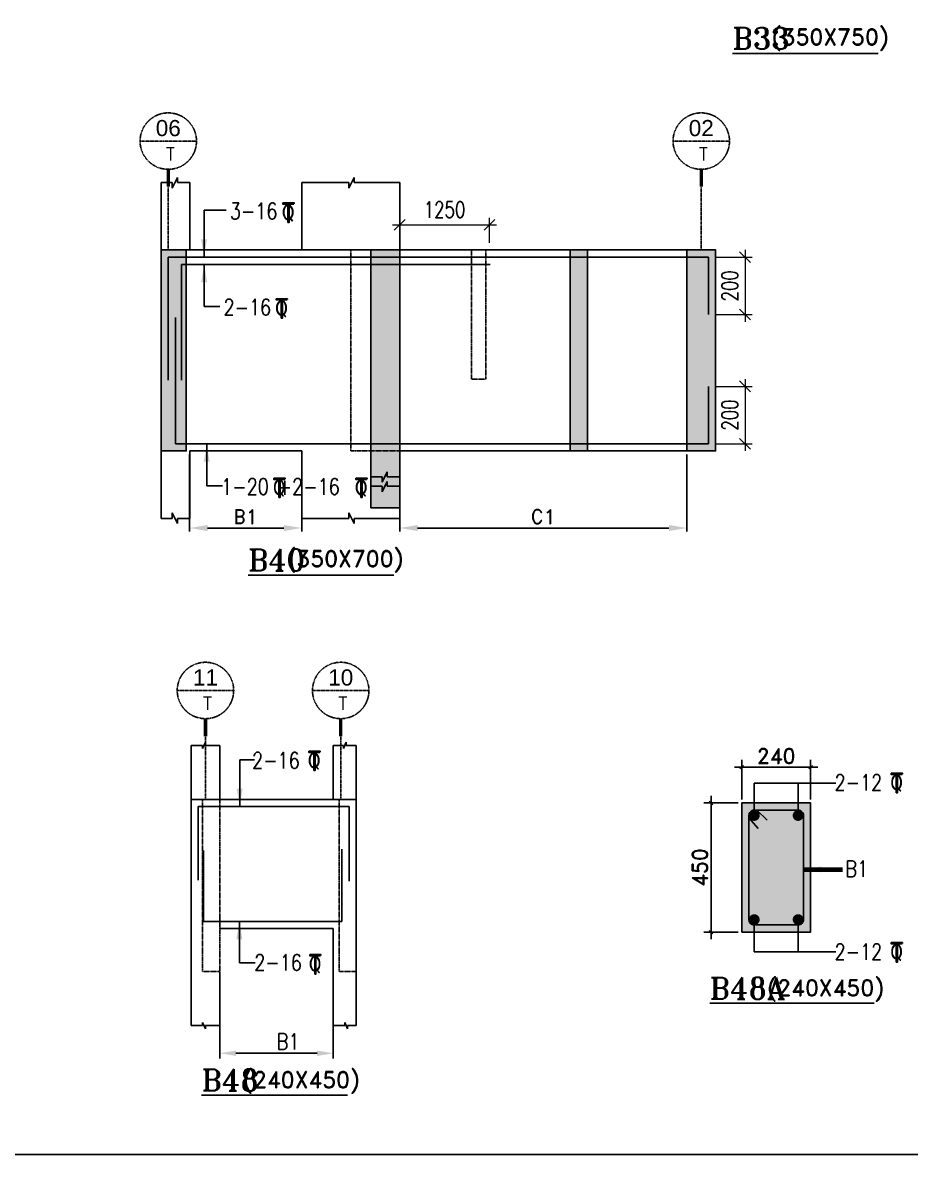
# Model space of a CAD drawing. Header units: millimetres. Extents: x 2061841 to 105821645, y -77612 to 48520811.
# Drawn here: x 2657337 to 2669701, y -703 to 15067 of the extents above; entities that cross this region are included whole.
import ezdxf
from ezdxf.enums import TextEntityAlignment as Align

# ---------------------------------------------------------------- set-up
doc = ezdxf.new("R2010")
doc.units = ezdxf.units.MM
doc.header["$LTSCALE"] = 10
doc.header["$MEASUREMENT"] = 0
for name, pattern in [('$0$HIDDEN', [0.375, 0.25, -0.125]), ('BASEMENT COLUMN SETTING OUT-PART 2_R4$0$CENTER', [2, 1.25, -0.25, 0.25, -0.25]), ('CENTER', [2, 1.25, -0.25, 0.25, -0.25])]:
    doc.linetypes.add(name, pattern=pattern)
for name, color, linetype in [('A-Grid-Tower', 8, 'CENTER'), ('BASEMENT COLUMN SETTING OUT-PART 2_R4$0$A-GRID-MAIN', 2, 'BASEMENT COLUMN SETTING OUT-PART 2_R4$0$CENTER'), ('BEAM', 4, 'Continuous'), ('BEAM HATCH', 252, 'Continuous'), ('BEAM STIRRUPS', 3, 'Continuous'), ('BORDER', 5, 'Continuous'), ('DIM1', 3, 'Continuous'), ('LEADER', 3, 'Continuous'), ('REIN', 1, 'Continuous'), ('S-DIM', 7, 'Continuous'), ('SHEET', 7, 'Continuous'), ('VIN_BEAM', 4, 'Continuous')]:
    doc.layers.add(name, color=color, linetype=linetype)
doc.layers.add('TEXT', color=2, linetype='Continuous', lineweight=25)
doc.layers.add('VIN_SLAB DIMENSION', color=3, linetype='Continuous', lineweight=13)
doc.styles.add('200', font='romand.shx', dxfattribs={"width": 0.8, "height": 225})
doc.styles.add('BASEMENT COLUMN SETTING OUT-PART 2_R4$0$MAS-TXTL', font='arial.ttf', dxfattribs={"height": 200})
doc.styles.add('BASEMENT COLUMN SETTING OUT-PART 2_R4$0$MAS-TXTS', font='romans.shx', dxfattribs={"width": 0.8, "height": 180})
doc.styles.add('GRID', font='romand.shx')
doc.styles.add('MAH', font='romand.shx', dxfattribs={"height": 210})
doc.styles.add('PK', font='romand.shx', dxfattribs={"width": 0.7, "height": 225})
doc.styles.add('PRP 100', font='romand.shx', dxfattribs={"width": 0.75})
doc.styles.add('RD', font='romand.shx', dxfattribs={"width": 0.9, "height": 225})
doc.styles.add('ROMAND', font='romand', dxfattribs={"height": 200})
doc.styles.add('RT', font='romant.shx', dxfattribs={"height": 250})
doc.dimstyles.new('dim', dxfattribs={"dimtxt": 225, "dimasz": 150, "dimexe": 100, "dimexo": 100, "dimgap": 100, "dimtad": 1, "dimdec": 0, "dimlfac": -1, "dimrnd": 5, "dimdsep": 46, "dimtxsty": 'PRP 100', "dimblk": 'OBLIQUE', "dimcen": 1.5, "dimdle": 100, "dimclrd": 3, "dimclre": 3, "dimclrt": 2, "dimadec": 0, "dimazin": 0, "dimtfac": 1, "dimtdec": 0, "dimtix": 1, "dimtmove": 0, "dimatfit": 3, "dimldrblk": 'OBLIQUE', "dimfxl": 200, "dimlwd": -1, "dimlwe": -1, "dimarcsym": 0})
doc.dimstyles.new('GR', dxfattribs={"dimtxt": 225, "dimasz": 100, "dimexe": 50, "dimexo": 50, "dimgap": 40, "dimtad": 1, "dimdec": 0, "dimzin": 0, "dimdsep": 46, "dimtxsty": 'RD', "dimblk1": 'OBLIQUE', "dimblk2": 'OBLIQUE', "dimsah": 1, "dimcen": 0, "dimdle": 100, "dimclrd": 3, "dimclre": 3, "dimclrt": 2, "dimadec": 0, "dimazin": 0, "dimtfac": 1, "dimtdec": 0, "dimtix": 1, "dimtmove": 0, "dimatfit": 3, "dimfxl": 1, "dimtolj": 1, "dimtzin": 0, "dimarcsym": 0})
doc.dimstyles.new('GR2', dxfattribs={"dimtxt": 225, "dimasz": 100, "dimexe": 75, "dimexo": 75, "dimgap": 50, "dimtad": 1, "dimdec": 0, "dimdsep": 46, "dimtxsty": '200', "dimblk1": 'OBLIQUE', "dimblk2": 'OBLIQUE', "dimsah": 1, "dimcen": 50, "dimdle": 75, "dimclrd": 3, "dimclre": 3, "dimclrt": 2, "dimadec": 0, "dimazin": 0, "dimtfac": 1, "dimtdec": 0, "dimtix": 1, "dimtmove": 0, "dimatfit": 3, "dimldrblk": 'OBLIQUE', "dimfxl": 1, "dimtolj": 1, "dimtzin": 0, "dimarcsym": 0})
doc.dimstyles.new('GRID', dxfattribs={"dimtxt": 300, "dimasz": 75, "dimexe": 50, "dimexo": 50, "dimgap": 60, "dimtad": 1, "dimdec": 0, "dimdsep": 46, "dimtxsty": 'GRID', "dimblk1": 'OBLIQUE', "dimblk2": 'OBLIQUE', "dimsah": 1, "dimcen": 2.5, "dimdle": 50, "dimclrd": 3, "dimclre": 3, "dimclrt": 2, "dimadec": 0, "dimazin": 0, "dimtfac": 1, "dimtdec": 0, "dimtmove": 0, "dimatfit": 3, "dimldrblk": 'OBLIQUE', "dimfxl": 1, "dimarcsym": 0})
doc.dimstyles.new('MA', dxfattribs={"dimtxt": 210, "dimasz": 50, "dimexe": 100, "dimexo": 50, "dimgap": 50, "dimtad": 1, "dimdec": 0, "dimzin": 0, "dimdsep": 46, "dimtxsty": 'MAH', "dimblk1": 'OBLIQUE', "dimblk2": 'OBLIQUE', "dimsah": 1, "dimcen": 0.09, "dimdle": 100, "dimclrd": 3, "dimclre": 3, "dimclrt": 2, "dimadec": 0, "dimazin": 0, "dimtfac": 1, "dimtdec": 0, "dimtix": 1, "dimtofl": 0, "dimtmove": 0, "dimatfit": 3, "dimldrblk": 'OBLIQUE', "dimfxl": 1, "dimtolj": 1, "dimtzin": 0, "dimarcsym": 0})

# ---------------------------------------------------------------- blocks, each defined once
blk = doc.blocks.new('A$C33BE299A')
at = {"layer": 'SHEET', "color": 4, "style": 'ROMAND'}
for s, height, p in [('T', 170, (-16.2, 0)), ('Q', 125, (-14.4, 26.9))]:
    blk.add_text(s, height=height, dxfattribs=at).set_placement(p)
blk = doc.blocks.new('*D2186')
at = {"layer": 'Defpoints', "color": 0, "linetype": 'Continuous', "ltscale": 20, "transparency": 16777216}
for p in [(2659663, 9099, 21), (2661223, 8899, 0), (2661223, 8025)]:
    blk.add_point(p, dxfattribs=at)
at = {"layer": 'DIM1', "color": 3, "linetype": 'Continuous', "lineweight": -2, "ltscale": 20, "transparency": 16777216}
for p, q in [((2659663, 9049), (2659663, 7975)), ((2661223, 8849), (2661223, 7975)), ((2659913, 8025), (2660973, 8025))]:
    blk.add_line(p, q, dxfattribs=at)
at = {"layer": 'DIM1', "color": 3, "linetype": 'Continuous', "ltscale": 20, "transparency": 16777216}
for points in [[(2659913, 8067), (2659913, 7983), (2659663, 8025)], [(2660973, 8067), (2660973, 7983), (2661223, 8025)]]:
    blk.add_solid(points, dxfattribs=at)
at = {"layer": 'DIM1', "color": 2, "linetype": 'Continuous', "ltscale": 20, "transparency": 16777216, "insert": (2660443, 8185), "char_height": 200, "attachment_point": 5, "style": 'GRID'}
blk.add_mtext('B1', dxfattribs=at)
blk = doc.blocks.new('_Oblique')
at = {"color": 0, "linetype": 'ByBlock', "lineweight": -2}
blk.add_line((-0.5, -0.5), (0.5, 0.5), dxfattribs=at)
blk = doc.blocks.new('*D2187')
at = {"layer": 'Defpoints', "color": 0, "linetype": 'Continuous', "ltscale": 20, "transparency": 16777216}
for p in [(2662588, 9099, 21), (2666588, 9099, 0), (2666588, 8025)]:
    blk.add_point(p, dxfattribs=at)
at = {"layer": 'DIM1', "color": 3, "linetype": 'Continuous', "lineweight": -2, "ltscale": 20, "transparency": 16777216}
for p, q in [((2662588, 9049), (2662588, 7975)), ((2666588, 9049), (2666588, 7975)), ((2662838, 8025), (2666338, 8025))]:
    blk.add_line(p, q, dxfattribs=at)
at = {"layer": 'DIM1', "color": 3, "linetype": 'Continuous', "ltscale": 20, "transparency": 16777216}
for points in [[(2662838, 8067), (2662838, 7983), (2662588, 8025)], [(2666338, 8067), (2666338, 7983), (2666588, 8025)]]:
    blk.add_solid(points, dxfattribs=at)
at = {"layer": 'DIM1', "color": 2, "linetype": 'Continuous', "ltscale": 20, "transparency": 16777216, "insert": (2664588, 8185), "char_height": 200, "attachment_point": 5, "style": 'GRID'}
blk.add_mtext('C1', dxfattribs=at)
blk = doc.blocks.new('*D2112')
at = {"layer": 'BEAM STIRRUPS', "color": 3, "lineweight": -2, "ltscale": 0.25, "transparency": 16777216}
for p, q in [((2660083, 1519), (2660083, 631)), ((2661663, 1152), (2661663, 631)), ((2661438, 706), (2660308, 706))]:
    blk.add_line(p, q, dxfattribs=at)
at = {"layer": 'BEAM STIRRUPS', "color": 3, "linetype": 'Continuous', "ltscale": 0.25, "transparency": 16777216}
for points in [[(2660308, 744), (2660308, 669), (2660083, 706)], [(2661438, 744), (2661438, 669), (2661663, 706)]]:
    blk.add_solid(points, dxfattribs=at)
at = {"layer": 'Defpoints', "color": 0, "linetype": 'Continuous', "ltscale": 0.25, "transparency": 16777216}
for p in [(2660083, 1594, 2), (2661663, 1227, 46), (2660083, 706)]:
    blk.add_point(p, dxfattribs=at)
at = {"layer": 'BEAM STIRRUPS', "color": 2, "linetype": 'Continuous', "ltscale": 0.25, "transparency": 16777216, "insert": (2661034, 869), "char_height": 225, "attachment_point": 5, "rotation": 360, "style": '200'}
blk.add_mtext('\\A1;B1', dxfattribs=at)
blk = doc.blocks.new('*D2113')
at = {"layer": 'Defpoints', "color": 0, "transparency": 16777216}
for p in [(2668312, 4693), (2667352, 4194), (2668312, 4194)]:
    blk.add_point(p, dxfattribs=at)
at = {"layer": 'S-DIM', "color": 3, "lineweight": -2, "transparency": 16777216}
for p, q in [((2667352, 4244), (2667352, 4793)), ((2668312, 4244), (2668312, 4793)), ((2667252, 4693), (2668412, 4693))]:
    blk.add_line(p, q, dxfattribs=at)
at = {"layer": 'S-DIM', "color": 3, "lineweight": -2, "transparency": 16777216, "xscale": 50, "yscale": 50, "zscale": 50, "rotation": 180}
blk.add_blockref('_Oblique', (2667352, 4693), dxfattribs=at)
at = {"layer": 'S-DIM', "color": 3, "lineweight": -2, "transparency": 16777216, "xscale": 50, "yscale": 50, "zscale": 50}
blk.add_blockref('_Oblique', (2668312, 4693), dxfattribs=at)
at = {"layer": 'S-DIM', "color": 2, "transparency": 16777216, "insert": (2667832, 4848), "char_height": 210, "attachment_point": 5, "style": 'MAH'}
blk.add_mtext('\\A1;\\A1;240', dxfattribs=at)
blk = doc.blocks.new('OBLIQUE')
blk = doc.blocks.new('*D2114')
at = {"layer": 'Defpoints', "color": 0, "transparency": 16777216}
for p in [(2667352, 4194), (2666924, 2394), (2667352, 2394)]:
    blk.add_point(p, dxfattribs=at)
at = {"layer": 'S-DIM', "color": 3, "lineweight": -2, "transparency": 16777216}
for p, q in [((2666924, 4294), (2666924, 2294)), ((2667302, 4194), (2666824, 4194)), ((2667302, 2394), (2666824, 2394))]:
    blk.add_line(p, q, dxfattribs=at)
at = {"layer": 'S-DIM', "color": 3, "lineweight": -2, "transparency": 16777216, "xscale": 50, "yscale": 50, "zscale": 50}
for p, rotation in [((2666924, 4194), 90), ((2666924, 2394), 270)]:
    blk.add_blockref('_Oblique', p, dxfattribs=dict(at, rotation=rotation))
at = {"layer": 'S-DIM', "color": 2, "transparency": 16777216, "insert": (2666769, 3294), "char_height": 210, "attachment_point": 5, "rotation": 90, "style": 'MAH'}
blk.add_mtext('\\A1;\\A1;450', dxfattribs=at)
blk = doc.blocks.new('*D2030')
at = {"layer": 'Defpoints', "color": 0, "transparency": 16777216}
for p in [(2663838, 12249), (2662588, 11899, 0), (2663838, 11899, 0)]:
    blk.add_point(p, dxfattribs=at)
at = {"layer": 'VIN_SLAB DIMENSION', "color": 3, "transparency": 16777216}
for p, q in [((2662588, 11999), (2662588, 12349)), ((2663838, 11999), (2663838, 12349)), ((2662488, 12249), (2663938, 12249))]:
    blk.add_line(p, q, dxfattribs=at)
at = {"layer": 'VIN_SLAB DIMENSION', "color": 3, "transparency": 16777216, "xscale": 150, "yscale": 150, "zscale": 150, "rotation": 180}
blk.add_blockref('_Oblique', (2662588, 12249), dxfattribs=at)
at = {"layer": 'VIN_SLAB DIMENSION', "color": 3, "transparency": 16777216, "xscale": 150, "yscale": 150, "zscale": 150}
blk.add_blockref('_Oblique', (2663838, 12249), dxfattribs=at)
at = {"layer": 'VIN_SLAB DIMENSION', "color": 2, "transparency": 16777216, "insert": (2663213, 12461), "char_height": 225, "attachment_point": 5, "style": 'PRP 100'}
blk.add_mtext('1250', dxfattribs=at)
blk = doc.blocks.new('BASEMENT COLUMN SETTING OUT-PART 2_R4$0$GRID TARGET1')
blk.add_wipeout([(393, -655), (392, -641), (392, -628), (390, -614), (389, -600), (387, -587), (384, -573), (381, -560), (377, -547), (373, -534), (369, -521), (364, -508), (359, -495), (353, -483), (347, -471), (340, -459), (333, -447), (325, -435), (318, -424), (309, -413), (301, -403), (292, -392), (282, -382), (273, -373), (263, -363), (252, -354), (242, -346), (231, -337), (220, -330), (208, -322), (196, -315), (184, -308), (172, -302), (160, -296), (147, -291), (134, -286), (121, -282), (108, -278), (95, -274), (82, -271), (68, -268), (55, -266), (41, -265), (27, -263), (14, -263), (0, -262), (-14, -263), (-27, -263), (-41, -265), (-55, -266), (-68, -268), (-82, -271), (-95, -274), (-108, -278), (-121, -282), (-134, -286), (-147, -291), (-160, -296), (-172, -302), (-184, -308), (-196, -315), (-208, -322), (-220, -330), (-231, -337), (-242, -346), (-252, -354), (-263, -363), (-273, -373), (-282, -382), (-292, -392), (-301, -403), (-309, -413), (-318, -424), (-325, -435), (-333, -447), (-340, -459), (-347, -471), (-353, -483), (-359, -495), (-364, -508), (-369, -521), (-373, -534), (-377, -547), (-381, -560), (-384, -573), (-387, -587), (-389, -600), (-390, -614), (-392, -628), (-392, -641), (-393, -655), (-392, -669), (-392, -682), (-390, -696), (-389, -710), (-387, -723), (-384, -737), (-381, -750), (-377, -763), (-373, -776), (-369, -789), (-364, -802), (-359, -815), (-353, -827), (-347, -839), (-340, -851), (-333, -863), (-325, -875), (-318, -886), (-309, -897), (-301, -907), (-292, -918), (-282, -928), (-273, -937), (-263, -947), (-252, -956), (-242, -964), (-231, -973), (-220, -981), (-208, -988), (-196, -995), (-184, -1002), (-172, -1008), (-160, -1014), (-147, -1019), (-134, -1024), (-121, -1028), (-108, -1032), (-95, -1036), (-82, -1039), (-68, -1042), (-55, -1044), (-41, -1046), (-27, -1047), (-14, -1047), (0, -1048), (14, -1047), (27, -1047), (41, -1046), (55, -1044), (68, -1042), (82, -1039), (95, -1036), (108, -1032), (121, -1028), (134, -1024), (147, -1019), (160, -1014), (172, -1008), (184, -1002), (196, -995), (208, -988), (220, -981), (231, -973), (242, -964), (252, -956), (263, -947), (273, -937), (282, -928), (292, -918), (301, -907), (309, -897), (318, -886), (325, -875), (333, -863), (340, -851), (347, -839), (353, -827), (359, -815), (364, -802), (369, -789), (373, -776), (377, -763), (381, -750), (384, -737), (387, -723), (389, -710), (390, -696), (392, -682), (392, -669)])
blk.add_line((-393, -655), (393, -655))
at = {"const_width": 48.8}
blk.add_lwpolyline([(0, -1048), (0, -1292)], dxfattribs=at)
blk.add_circle((0, -655), 393)
for tag, height, style, p in [('AS', 225, 'BASEMENT COLUMN SETTING OUT-PART 2_R4$0$MAS-TXTL', (0, -586)), ('REF', 180, 'BASEMENT COLUMN SETTING OUT-PART 2_R4$0$MAS-TXTS', (29, -925))]:
    blk.add_attdef(tag, text='', height=height, dxfattribs=dict(style=style)).set_placement(p, align=Align.CENTER)
blk = doc.blocks.new('*D1446')
at = {"layer": 'Defpoints', "color": 0, "transparency": 16777216}
for p in [(2666888, 11799, 52), (2666888, 10999, 51), (2667398, 10999)]:
    blk.add_point(p, dxfattribs=at)
at = {"layer": 'VIN_SLAB DIMENSION', "color": 3, "transparency": 16777216}
for p, q in [((2667398, 11899), (2667398, 10899)), ((2666988, 11799), (2667498, 11799)), ((2666988, 10999), (2667498, 10999))]:
    blk.add_line(p, q, dxfattribs=at)
at = {"layer": 'VIN_SLAB DIMENSION', "color": 3, "transparency": 16777216, "xscale": 150, "yscale": 150, "zscale": 150}
for p, rotation in [((2667398, 11799), 90), ((2667398, 10999), 270)]:
    blk.add_blockref('_Oblique', p, dxfattribs=dict(at, rotation=rotation))
at = {"layer": 'VIN_SLAB DIMENSION', "color": 2, "transparency": 16777216, "insert": (2667186, 11399), "char_height": 225, "attachment_point": 5, "rotation": 90, "style": 'PRP 100'}
blk.add_mtext('200', dxfattribs=at)
blk = doc.blocks.new('*D1447')
at = {"layer": 'Defpoints', "color": 0, "transparency": 16777216}
for p in [(2666888, 9999, 52), (2666888, 9199, 51), (2667398, 9199)]:
    blk.add_point(p, dxfattribs=at)
at = {"layer": 'VIN_SLAB DIMENSION', "color": 3, "transparency": 16777216}
for p, q in [((2667398, 10099), (2667398, 9099)), ((2666988, 9999), (2667498, 9999)), ((2666988, 9199), (2667498, 9199))]:
    blk.add_line(p, q, dxfattribs=at)
at = {"layer": 'VIN_SLAB DIMENSION', "color": 3, "transparency": 16777216, "xscale": 150, "yscale": 150, "zscale": 150}
for p, rotation in [((2667398, 9999), 90), ((2667398, 9199), 270)]:
    blk.add_blockref('_Oblique', p, dxfattribs=dict(at, rotation=rotation))
at = {"layer": 'VIN_SLAB DIMENSION', "color": 2, "transparency": 16777216, "insert": (2667186, 9599), "char_height": 225, "attachment_point": 5, "rotation": 90, "style": 'PRP 100'}
blk.add_mtext('200', dxfattribs=at)

msp = doc.modelspace()

# ---------------------------------------------------------------- hatches: boundary and pattern name
at = {"layer": 'BEAM HATCH'}
for points in [[(2659264.7, 11899), (2659615.3, 11899), (2659615.3, 9099), (2659264.7, 9099)], [(2662188.4, 8606.6), (2662188.4, 11899), (2662588.4, 11899), (2662588.4, 8306.5), (2662188.4, 8306.5)], [(2664963.4, 11899), (2665203.4, 11899), (2665203.4, 9099), (2664963.4, 9099)], [(2666588.4, 11899), (2666988.4, 11899), (2666988.4, 9099), (2666588.4, 9099)], [(2667351.9, 2394), (2668311.9, 2394), (2668311.9, 4194), (2667351.9, 4194)]]:
    msp.add_hatch(color=252, dxfattribs=at).paths.add_polyline_path(points)

# ---------------------------------------------------------------- linework, layer by layer
at = {"layer": 'A-Grid-Tower', "color": 6}
for p, q in [((2659365.3, 11899, 0), (2659365.3, 12779.4, 0)), ((2666788.4, 11899, 0), (2666788.4, 12779.4, 0)), ((2659882.9, 4244, 0), (2659882.9, 5124.5, 0)), ((2661766.8, 4244, 0), (2661766.8, 5124.5, 0))]:
    msp.add_line(p, q, dxfattribs=at)
at = {"layer": 'BEAM'}
for p, q in [((2659265.3, 12840, 0), (2659265.3, 11899, 0)), ((2659265.3, 12840, 0), (2659420.8, 12840, 0)), ((2659420.8, 12762.2, 0), (2659493.8, 12908.5, 0)), ((2659420.8, 12840, 0), (2659420.8, 12762.2, 0)), ((2659493.8, 12908.5, 0), (2659493.8, 12840, 0)), ((2659493.8, 12840, 0), (2659663.4, 12840, 0)), ((2659663.4, 12840, 0), (2659663.4, 11899, 0)), ((2661223.4, 12840, 0), (2661223.4, 11899, 0)), ((2661223.4, 12840, 0), (2661881.5, 12840, 0)), ((2661881.5, 12762.2, 0), (2661954.5, 12908.5, 0)), ((2661881.5, 12840, 0), (2661881.5, 12762.2, 0)), ((2661954.5, 12908.5, 0), (2661954.5, 12840, 0)), ((2661954.5, 12840, 0), (2662588.4, 12840, 0)), ((2662588.4, 12840, 0), (2662588.4, 11899, 0)), ((2659264.7, 11899, 0), (2659264.7, 9099, 0)), ((2659264.7, 11899, 0), (2663788.4, 11899, 0)), ((2663788.4, 11899, 0), (2664963.4, 11899, 0)), ((2664964.7, 11899, 0), (2666988.4, 11899, 0)), ((2666988.4, 11899, 0), (2666988.4, 9099, 0)), ((2666988.4, 11799, 0), (2666988.4, 9199, 0)), ((2659265.3, 8157.9, 0), (2659265.3, 9099, 0)), ((2659663.4, 9099, 0), (2661223.4, 9099, 0)), ((2659663.4, 8157.9, 0), (2659663.4, 9099, 0)), ((2661223.4, 8157.9, 0), (2661223.4, 9099, 0)), ((2662588.4, 9099, 0), (2666988.4, 9099, 0)), ((2662588.4, 8157.9, 0), (2662588.4, 9099, 0)), ((2662188.4, 8740.2, 0), (2662343.6, 8740.2, 0)), ((2662343.6, 8663.6, 0), (2662411.9, 8807.7, 0)), ((2662343.6, 8740.2, 0), (2662343.6, 8663.6, 0)), ((2662343.6, 8529.9, 0), (2662411.9, 8674, 0)), ((2662411.9, 8807.7, 0), (2662411.9, 8740.2, 0)), ((2662411.9, 8740.2, 0), (2662588.4, 8740.2, 0)), ((2662411.9, 8674, 0), (2662411.9, 8606.6, 0)), ((2662188.4, 8606.6, 0), (2662343.6, 8606.6, 0)), ((2662343.6, 8606.6, 0), (2662343.6, 8529.9, 0)), ((2662411.9, 8606.6, 0), (2662588.4, 8606.6, 0)), ((2659420.8, 8157.9, 0), (2659420.8, 8235.8, 0)), ((2659420.8, 8235.8, 0), (2659493.8, 8089.4, 0)), ((2661881.5, 8157.9, 0), (2661881.5, 8235.8, 0)), ((2661881.5, 8235.8, 0), (2661954.5, 8089.4, 0)), ((2659265.3, 8157.9, 0), (2659420.8, 8157.9, 0)), ((2659493.8, 8157.9, 0), (2659663.4, 8157.9, 0)), ((2659493.8, 8089.4, 0), (2659493.8, 8157.9, 0)), ((2661223.4, 8157.9, 0), (2661881.5, 8157.9, 0)), ((2661954.5, 8157.9, 0), (2662588.4, 8157.9, 0)), ((2661954.5, 8089.4, 0), (2661954.5, 8157.9, 0)), ((2659682.9, 4995.1, 0), (2659682.9, 4244, 0)), ((2659682.9, 4995.1, 0), (2659843.1, 4995.1, 0)), ((2659843.1, 4953.3, 0), (2659881.5, 5042.6, 0)), ((2659843.1, 4995.1, 0), (2659843.1, 4953.3, 0)), ((2659881.5, 5042.6, 0), (2659881.5, 4995.1, 0)), ((2659881.5, 4995.1, 0), (2660082.9, 4995.1, 0)), ((2660082.9, 4995.1, 0), (2660082.9, 4244, 0)), ((2661662.9, 4995.1, 0), (2661662.9, 4244, 0)), ((2661662.9, 4995.1, 0), (2661804.8, 4995.1, 0)), ((2661804.8, 4953.3, 0), (2661843.1, 5042.6, 0)), ((2661804.8, 4995.1, 0), (2661804.8, 4953.3, 0)), ((2661843.1, 5042.6, 0), (2661843.1, 4995.1, 0)), ((2661843.1, 4995.1, 0), (2661982.9, 4995.1, 0)), ((2661982.9, 4995.1, 0), (2661982.9, 4244, 0)), ((2659682.9, 4244, 0), (2659682.9, 1844, 0)), ((2659682.9, 4244, 0), (2661982.9, 4244, 0)), ((2659682.9, 4244, 0), (2659682.9, 1944, 0)), ((2661982.9, 4244, 0), (2661982.9, 1844, 0)), ((2660082.9, 2444, 0), (2661662.9, 2444, 0)), ((2661662.9, 1093, 0), (2661662.9, 2444, 0)), ((2659682.9, 1093, 0), (2659682.9, 1844, 0)), ((2660082.9, 1093, 0), (2660082.9, 1844, 0)), ((2661982.9, 1093, 0), (2661982.9, 1844, 0)), ((2659843.1, 1093, 0), (2659843.1, 1134.7, 0)), ((2659843.1, 1134.7, 0), (2659881.5, 1045.5, 0)), ((2661822.1, 1093, 0), (2661822.1, 1134.7, 0)), ((2661822.1, 1134.7, 0), (2661860.5, 1045.5, 0)), ((2659682.9, 1093, 0), (2659843.1, 1093, 0)), ((2659881.5, 1093, 0), (2660082.9, 1093, 0)), ((2659881.5, 1045.5, 0), (2659881.5, 1093, 0)), ((2661662.9, 1093, 0), (2661822.1, 1093, 0)), ((2661860.5, 1093, 0), (2661982.9, 1093, 0)), ((2661860.5, 1045.5, 0), (2661860.5, 1093, 0))]:
    msp.add_line(p, q, dxfattribs=at)
at = {"layer": 'BEAM', "elevation": 0}
for points in [[(2659264.7, 11899), (2659615.3, 11899), (2659615.3, 9099), (2659264.7, 9099)], [(2664963.4, 11899), (2665203.4, 11899), (2665203.4, 9099), (2664963.4, 9099)], [(2666588.4, 11899), (2666988.4, 11899), (2666988.4, 9099), (2666588.4, 9099)], [(2667351.9, 2394), (2668311.9, 2394), (2668311.9, 4194), (2667351.9, 4194)]]:
    msp.add_lwpolyline(points, close=True, dxfattribs=at)
msp.add_lwpolyline([(2662188.4, 8606.6), (2662188.4, 11899), (2662588.4, 11899), (2662588.4, 8306.5), (2662188.4, 8306.5), (2662188.4, 8606.6)], dxfattribs=at)
at = {"layer": 'BEAM', "const_width": 75, "elevation": 0}
for points in [[(2667489.4, 4019, 1), (2667564.4, 4019, 1)], [(2668174.4, 4019, -1), (2668099.4, 4019, -1)], [(2667489.4, 2569, -1), (2667564.4, 2569, -1)], [(2668174.4, 2569, 1), (2668099.4, 2569, 1)]]:
    msp.add_lwpolyline(points, format="xyb", close=True, dxfattribs=at)
at = {"layer": 'BORDER'}
msp.add_lwpolyline([(2640307.7, -702.5), (2730307.7, -702.5), (2730307.7, 59297.5), (2640307.7, 59297.5)], close=True, dxfattribs=at)
at = {"layer": 'LEADER', "color": 3}
for p, q in [((2667526.9, 4019, 0), (2667526.9, 4470.3, 0)), ((2667526.9, 4470.3, 0), (2668660.9, 4470.3, 0)), ((2668136.9, 4019, 0), (2668136.9, 4470.3, 0)), ((2667526.9, 2569, 0), (2667526.9, 2117.7, 0)), ((2668136.9, 2569, 0), (2668136.9, 2117.7, 0)), ((2667526.9, 2117.7, 0), (2668660.9, 2117.7, 0))]:
    msp.add_line(p, q, dxfattribs=at)
at = {"layer": 'REIN'}
for p, q in [((2659364.7, 11799, 0), (2663788.4, 11799, 0)), ((2659364.7, 11799, 0), (2659365.3, 10086.9, 0)), ((2659364.7, 11699, 0), (2659364.7, 11699, 0)), ((2659547.8, 11699, 0), (2663846.6, 11699, 0)), ((2659547.8, 11699, 0), (2659548.4, 10086.9, 0)), ((2663788.4, 11799, 0), (2665344.2, 11799, 0)), ((2665344.2, 11799, 0), (2666888.4, 11799, 0)), ((2666888.4, 11799, 0), (2666888.4, 10999, 0)), ((2659464.7, 10957, 0), (2659465.3, 9199, 0)), ((2666888.4, 9999, 0), (2666888.4, 9199, 0)), ((2659465.3, 9199, 0), (2666888.4, 9199, 0)), ((2659782.9, 4144, 0), (2661882.9, 4144, 0)), ((2659782.9, 4144, 0), (2659782.9, 3118.6, 0)), ((2661882.9, 4144, 0), (2661882.9, 3106.5, 0)), ((2667451.9, 3988.6, 0), (2667578.8, 3836.1)), ((2667564.4, 4094, 0), (2667705.2, 3954.5)), ((2659854, 3533.4, 0), (2659854, 2544, 0)), ((2661782.9, 3551.1, 0), (2661782.9, 2544, 0)), ((2659854, 2544, 0), (2661782.9, 2544, 0))]:
    msp.add_line(p, q, dxfattribs=at)
at = {"layer": 'REIN', "elevation": 0}
msp.add_lwpolyline([(2667526.9, 2494), (2668136.9, 2494, 0.4142136), (2668211.9, 2569), (2668211.9, 4019, 0.4142136), (2668136.9, 4094), (2667526.9, 4094, 0.4142136), (2667451.9, 4019), (2667451.9, 2569, 0.4142136)], format="xyb", close=True, dxfattribs=at)
at = {"layer": 'VIN_BEAM', "linetype": '$0$HIDDEN', "elevation": 0}
for points in [[(2662588.4, 11899), (2661905.9, 11899), (2661905.9, 9099), (2662588.4, 9099)], [(2663588.4, 11899), (2663788.4, 11899), (2663788.4, 10099), (2663588.4, 10099)], [(2659842.9, 4244), (2660082.9, 4244), (2660082.9, 1844), (2659842.9, 1844)], [(2661742.9, 4244), (2661982.9, 4244), (2661982.9, 1844), (2661742.9, 1844)]]:
    msp.add_lwpolyline(points, close=True, dxfattribs=at)

# ---------------------------------------------------------------- block references
at = {"layer": 'TEXT', "color": 1, "xscale": 1.600000001490116, "yscale": 1.600000001490116, "zscale": 1.600000001490116}
for p in [(2660963.1, 12282.5, 243658.3), (2660871.9, 10947.9, 243658.3), (2660839.6, 8447.9, 243658.3), (2661980.3, 8447.9, 243658.3)]:
    msp.add_blockref('A$C33BE299A', p, dxfattribs=at)
at = {"layer": 'TEXT', "color": 2, "xscale": 1.600000001490116, "yscale": 1.600000001490116, "zscale": 1.600000001490116}
for p in [(2661325.1, 4644.1, 243658), (2669437.8, 4336.7, 243658), (2669437.8, 1977.8, 243658), (2661338.1, 1809.5, 243658)]:
    msp.add_blockref('A$C33BE299A', p, dxfattribs=at)

# ---------------------------------------------------------------- texts
at = {"layer": 'TEXT', "color": 1, "style": 'RT'}
for s, p in [('%%UB33      ', (2668237.8, 14848.6, 103.1)), ('%%UB40      ', (2661491.9, 7579.2, 0)), ('%%UB48A      ', (2668050.3, 1612.3, 7466.8)), ('%%UB48      ', (2660843.4, 332.4, 0))]:
    msp.add_text(s, height=300, dxfattribs=at).set_placement(p, align=Align.MIDDLE_CENTER)
at = {"layer": 'TEXT', "color": 2, "style": 'RD'}
for s, p in [('(350X750)', (2667775.7, 14754.6, 103.1)), ('(350X700)', (2661016.7, 7485.2, 0)), ('(240X450)', (2667711.9, 1505, 7466.8)), ('(240X450)', (2660411.4, 225.2, 0))]:
    msp.add_text(s, height=225, dxfattribs=at).set_placement(p)
at = {"layer": 'TEXT', "color": 2, "style": 'PK', "width": 0.8}
for s, p in [('3-16 ', (2660222.7, 12329.3, -0.2)), ('2-16', (2660134.7, 10989.6, -0.2)), ('1-20 +2-16', (2660102.4, 8489.6, -0.2)), ('2-16', (2660532.4, 4674.4, -0.2)), ('2-12', (2668645.1, 4367, -0.2)), ('B1', (2668796.4, 3164.6, -0.2)), ('2-12', (2668645.1, 2008.1, -0.2))]:
    msp.add_text(s, height=225, dxfattribs=at).set_placement(p)
msp.add_text('2-16', height=225, rotation=0, dxfattribs=at).set_placement((2660563.5, 1858.4, 0))

# ---------------------------------------------------------------- dimensions: what is measured, and where the dimension line sits
at = {"layer": 'BEAM STIRRUPS', "linetype": 'Continuous', "ltscale": 0.25}
dim = msp.add_linear_dim(base=(2660082.9, 706.2, 0), p1=(2661662.9, 1227.1, 46.4), p2=(2660082.9, 1593.7, 1.6), angle=179.99996, text='B1', dimstyle='GR2', override={"dimasz": 225, "dimfxl": 3, "dimarcsym": 2}, dxfattribs=at)
dim.commit()
dim.dimension.update_dxf_attribs({"geometry": '*D2112', "text_midpoint": (2661033.9, 706.2, 0), "dimtype": 160})
at = {"layer": 'DIM1', "linetype": 'Continuous', "ltscale": 20}
for base, p1, p2, text, picture, middle in [((2661223.4, 8024.9, 0), (2659663.4, 9099, 21.3), (2661223.4, 8899, 0), 'B1', '*D2186', (2660443.4, 8184.9, 0)), ((2666588.4, 8024.9, 0), (2662588.4, 9099, 21.3), (2666588.4, 9099, 0), 'C1', '*D2187', (2664588.4, 8184.9, 0))]:
    dim = msp.add_linear_dim(base=base, p1=p1, p2=p2, text=text, dimstyle='GRID', override={"dimtxt": 200, "dimasz": 250, "dimtxsty": 'GRID', "dimsah": 0, "dimtmove": 1}, dxfattribs=at)
    dim.commit()
    dim.dimension.update_dxf_attribs({"geometry": picture, "text_midpoint": middle})
at = {"layer": 'S-DIM'}
dim = msp.add_linear_dim(base=(2668311.9, 4693.2, 0), p1=(2667351.9, 4194, 0), p2=(2668311.9, 4194, 0), text='\\A1;240', dimstyle='MA', override={"dimtxsty": 'MAH', "dimldrblk": 'Oblique'}, dxfattribs=at)
dim.commit()
dim.dimension.update_dxf_attribs({"geometry": '*D2113', "text_midpoint": (2667831.9, 4848.2, 0)})
dim = msp.add_linear_dim(base=(2666924.2, 2394, 0), p1=(2667351.9, 4194, 0), p2=(2667351.9, 2394, 0), angle=90, text='\\A1;450', dimstyle='MA', override={"dimtxsty": 'MAH', "dimldrblk": 'Oblique'}, dxfattribs=at)
dim.commit()
dim.dimension.update_dxf_attribs({"geometry": '*D2114', "text_midpoint": (2666769.2, 3294, 0)})
at = {"layer": 'VIN_SLAB DIMENSION'}
dim = msp.add_linear_dim(base=(2663838.4, 12248.8), p1=(2662588.4, 11899, 0), p2=(2663838.4, 11899, 0), dimstyle='dim', dxfattribs=at)
dim.commit()
dim.dimension.update_dxf_attribs({"geometry": '*D2030', "text_midpoint": (2663213.4, 12461.3)})
for base, p1, p2, picture, middle in [((2667398.1, 10999, 0), (2666888.4, 11799, 51.6), (2666888.4, 10999, 51.2), '*D1446', (2667185.6, 11399, 0)), ((2667398.1, 9199, 0), (2666888.4, 9999, 51.6), (2666888.4, 9199, 51.2), '*D1447', (2667185.6, 9599, 0))]:
    dim = msp.add_linear_dim(base=base, p1=p1, p2=p2, angle=90, text='200', dimstyle='dim', dxfattribs=at)
    dim.commit()
    dim.dimension.update_dxf_attribs({"geometry": picture, "text_midpoint": middle})

# ---------------------------------------------------------------- leaders
at = {"layer": 'LEADER', "color": 3}
for points, override in [([(2659863.6, 11798.7, 0), (2659863.6, 12451.9, 0), (2660171, 12451.9, 0)], {"dimasz": 250}), ([(2659865, 11699, 0), (2659865, 11112.3, 0), (2660083.1, 11112.3, 0)], {"dimasz": 250}), ([(2659900.6, 9199, 0), (2659900.6, 8612.3, 0), (2660118.6, 8612.3, 0)], {"dimasz": 250}), ([(2660360, 4143.7, 0), (2660360, 4797, 0), (2660565.6, 4797, 0)], {"dimasz": 250}), ([(2668211.9, 3268, 0), (2668757.8, 3268, 0)], {"dimscale": 1, "dimtxt": 225, "dimasz": 250, "dimgap": 40, "dimtad": 1, "dimtxsty": 'RD', "dimclrd": 3, "dimlwd": 65534}), ([(2660355.9, 2544, 0), (2660355.9, 1966.8, 0), (2660573.9, 1966.8, 0)], {"dimasz": 250})]:
    msp.add_leader(points, dimstyle='GR', override=override, dxfattribs=at)

# ---------------------------------------------------------------- next in the draw order: block references
at = {"layer": 'BASEMENT COLUMN SETTING OUT-PART 2_R4$0$A-GRID-MAIN', "color": 240, "true_color": 0xed1f24}
for p, values in [((2659365.3, 14071.2, 0), {'REF': 'T', 'AS': '06'}), ((2666788.4, 14071.2, 0), {'REF': 'T', 'AS': '02'}), ((2659882.9, 6416.2, 0), {'REF': 'T', 'AS': '11'}), ((2661766.8, 6416.2, 0), {'REF': 'T', 'AS': '10'})]:
    msp.add_blockref('BASEMENT COLUMN SETTING OUT-PART 2_R4$0$GRID TARGET1', p, dxfattribs=at).add_auto_attribs(values)

doc.saveas('drawing.dxf')
